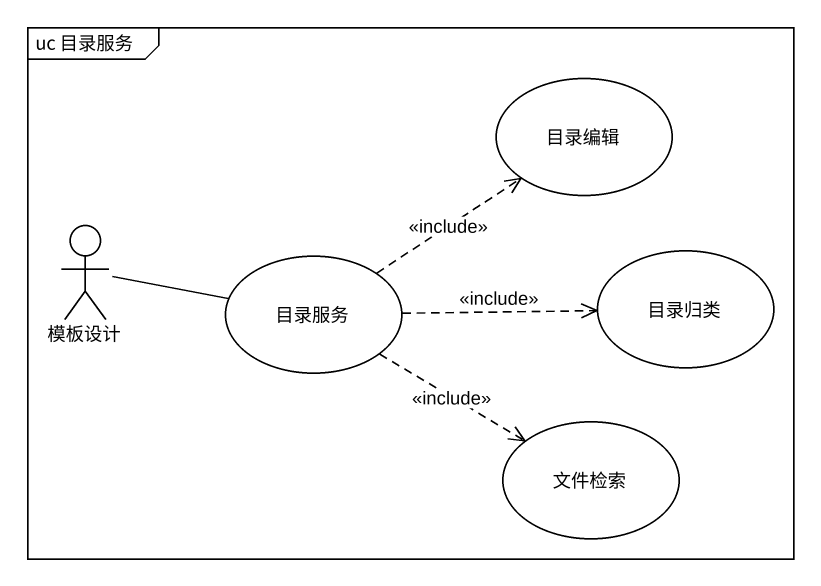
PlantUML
@startuml
mainframe uc 目录服务
usecase 目录编辑
actor 模板设计
usecase 目录服务
usecase 目录归类
usecase 文件检索
模板设计 -right- 目录服务
目录服务 .up.> 目录编辑 : <<include>>
目录服务 .right.> 目录归类 : <<include>>
目录服务 .right.> 文件检索 : <<include>>
@enduml
